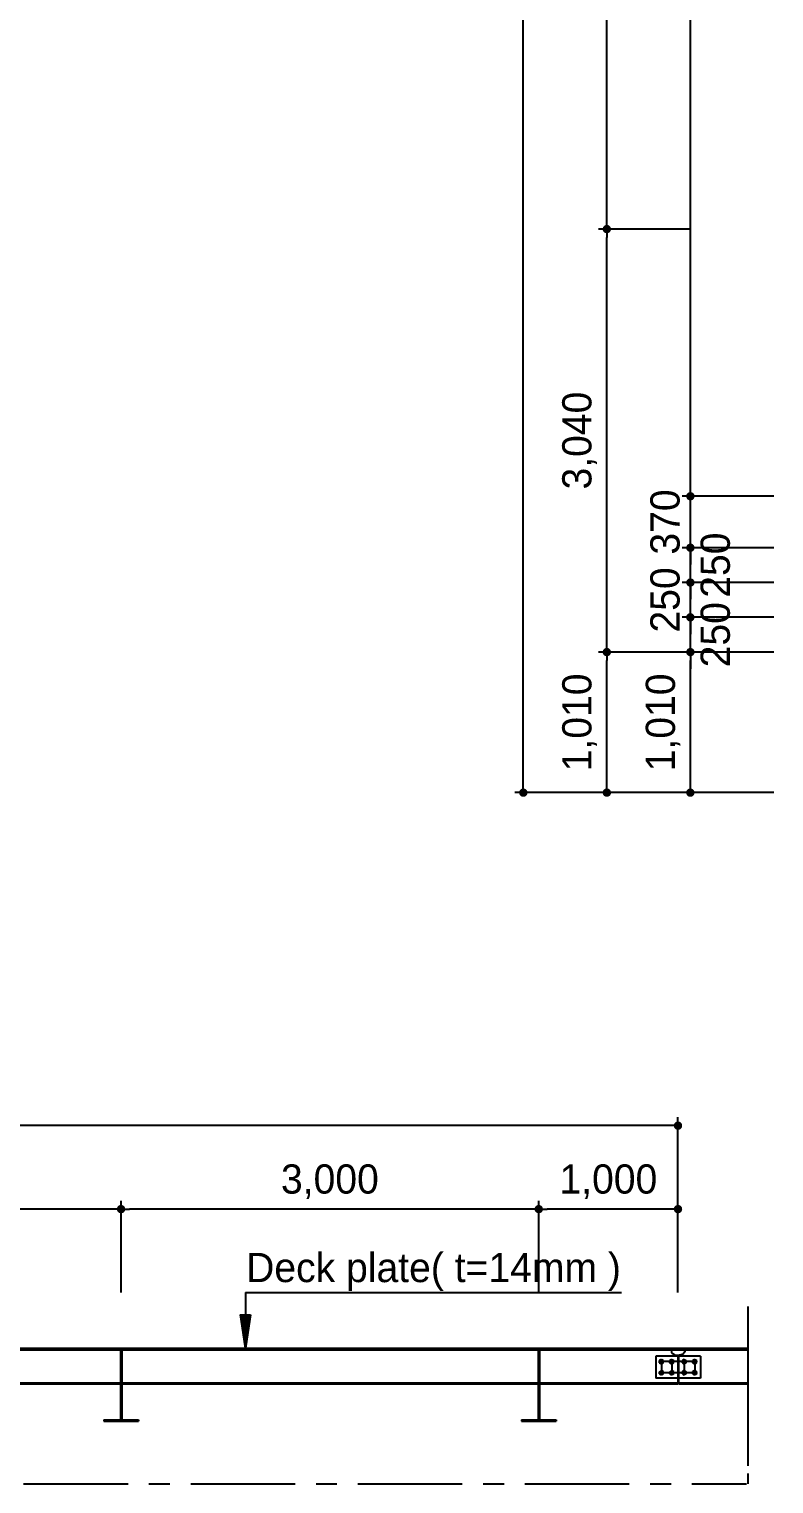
# Model space of a CAD drawing. Extents: x 2878 to 48040, y 1884 to 33858.
# Drawn here: x 32839 to 38188, y 3832 to 14287 of the extents above; entities that cross this region are included whole.
import ezdxf
from ezdxf.enums import TextEntityAlignment as Align

# ---------------------------------------------------------------- set-up
doc = ezdxf.new("R2010")
doc.units = 0
doc.header["$LTSCALE"] = 600
doc.linetypes.add('CENTER', pattern=[2, 1.25, -0.25, 0.25, -0.25])
doc.linetypes.add('CENTER2', pattern=[1.125, 0.75, -0.125, 0.125, -0.125])
for name, color, linetype in [('6', 6, 'Continuous'), ('CS-CNTL', 1, 'CENTER'), ('CS-CUTL', 1, 'CENTER'), ('CS-DIML', 1, 'Continuous'), ('CS-LEAL', 1, 'Continuous'), ('CS-PATT', 1, 'Continuous'), ('CS-STEL-MAJR', 3, 'Continuous'), ('CS-TEXT4', 7, 'Continuous'), ('DIML', 1, 'Continuous')]:
    doc.layers.add(name, color=color, linetype=linetype)
doc.styles.add('휴먼고딕', font='HMKMG.TTF')
doc.dimstyles.new('일반도면_0001', dxfattribs={"dimtxt": 3.5, "dimasz": 1, "dimexe": 1, "dimexo": 5, "dimgap": 1.25, "dimtad": 1, "dimdec": 0, "dimzin": 0, "dimdsep": 46, "dimlunit": 6, "dimtxsty": '휴먼고딕', "dimblk": 'DOT', "dimcen": 0, "dimclrd": 1, "dimclre": 1, "dimclrt": 7, "dimadec": 0, "dimazin": 0, "dimtfac": 1, "dimtdec": 0, "dimtix": 1, "dimtmove": 2, "dimatfit": 3, "dimldrblk": 'NONE', "dimfxl": 1, "dimfrac": 2, "dimtolj": 1, "dimtzin": 0, "dimarcsym": 0})

# ---------------------------------------------------------------- blocks, each defined once
blk = doc.blocks.new('U-RIB_SP')
at = {"layer": 'CS-CNTL'}
for p, q in [((120, 40), (-120, 40)), ((-120, 40), (-120, -40)), ((-45, 40), (-45, -40)), ((45, 40), (45, -40)), ((120, 40), (120, -40)), ((120, -40), (-120, -40))]:
    blk.add_line(p, q, dxfattribs=at)
at = {"layer": 'CS-PATT'}
for p, q in [((-120, 55), (-133, 47)), ((-133, 32), (-133, 47)), ((-133, 32), (-120, 25)), ((-120, 55), (-107, 48)), ((-107, 32), (-120, 25)), ((-107, 32), (-107, 48)), ((-45, 55), (-58, 47)), ((-58, 32), (-58, 47)), ((-58, 32), (-45, 25)), ((-45, 55), (-32, 48)), ((-32, 32), (-45, 25)), ((-32, 32), (-32, 48)), ((45, 55), (32, 48)), ((32, 32), (32, 48)), ((32, 32), (45, 25)), ((45, 55), (58, 47)), ((58, 32), (45, 25)), ((58, 32), (58, 47)), ((120, 55), (107, 48)), ((107, 32), (107, 48)), ((107, 32), (120, 25)), ((120, 55), (133, 47)), ((133, 32), (120, 25)), ((133, 32), (133, 47)), ((-120, -25), (-133, -33)), ((-133, -48), (-133, -33)), ((-133, -48), (-120, -55)), ((-120, -25), (-107, -32)), ((-107, -48), (-120, -55)), ((-107, -48), (-107, -32)), ((-45, -25), (-58, -33)), ((-58, -48), (-58, -33)), ((-58, -48), (-45, -55)), ((-45, -25), (-32, -32)), ((-32, -48), (-45, -55)), ((-32, -48), (-32, -32)), ((45, -25), (32, -32)), ((32, -48), (32, -32)), ((32, -48), (45, -55)), ((45, -25), (58, -33)), ((58, -48), (45, -55)), ((58, -48), (58, -33)), ((120, -25), (107, -32)), ((107, -48), (107, -32)), ((107, -48), (120, -55)), ((120, -25), (133, -33)), ((133, -48), (120, -55)), ((133, -48), (133, -33))]:
    blk.add_line(p, q, dxfattribs=at)
for centre, radius in [((-120, 40), 13), ((-120, 40), 7.93), ((-45, 40), 13), ((-45, 40), 7.93), ((45, 40), 13), ((45, 40), 7.93), ((120, 40), 13), ((120, 40), 7.93), ((-120, -40), 13), ((-120, -40), 7.93), ((-45, -40), 13), ((-45, -40), 7.93), ((45, -40), 13), ((45, -40), 7.93), ((120, -40), 13), ((120, -40), 7.93)]:
    blk.add_circle(centre, radius, dxfattribs=at)
at = {"layer": 'CS-STEL-MAJR'}
for p, q in [((160, 80), (-160, 80)), ((-160, 80), (-160, -80)), ((160, 80), (160, -80)), ((160, -80), (-160, -80))]:
    blk.add_line(p, q, dxfattribs=at)
blk = doc.blocks.new('_Dot')
at = {"layer": 'DIML'}
blk.add_line((0, 0), (-1, 0), dxfattribs=at)
at = {"layer": 'DIML', "const_width": 0.5}
blk.add_lwpolyline([(-0.25, 0, 1), (0.25, 0, 1)], format="xyb", close=True, dxfattribs=at)
blk = doc.blocks.new('*D394')
at = {"layer": 'CS-DIML', "color": 1, "lineweight": -2}
for p, q in [((30499, 5207, 0), (30499, 5867, 0)), ((33499, 5207, 0), (33499, 5867, 0)), ((33439, 5807, 0), (30559, 5807, 0))]:
    blk.add_line(p, q, dxfattribs=at)
at = {"layer": 'Defpoints', "color": 0}
for p in [(30499, 5807, 0), (30499, 5207, 0), (33499, 5207, 0)]:
    blk.add_point(p, dxfattribs=at)
at = {"layer": 'CS-DIML', "color": 1, "lineweight": -2, "xscale": 60, "yscale": 60, "zscale": 60, "rotation": 180}
blk.add_blockref('_Dot', (30499, 5807, 0), dxfattribs=at)
at = {"layer": 'CS-DIML', "color": 1, "lineweight": -2, "xscale": 60, "yscale": 60, "zscale": 60}
blk.add_blockref('_Dot', (33499, 5807, 0), dxfattribs=at)
at = {"layer": 'CS-DIML', "color": 7, "insert": (31999, 6004, 0), "char_height": 210, "attachment_point": 5, "style": '휴먼고딕'}
blk.add_mtext('\\A1;3,000', dxfattribs=at)
blk = doc.blocks.new('_None')
blk = doc.blocks.new('*D395')
at = {"layer": 'CS-DIML', "color": 1, "lineweight": -2}
for p, q in [((33499, 5207, 0), (33499, 5867, 0)), ((36499, 5207, 0), (36499, 5867, 0)), ((36439, 5807, 0), (33559, 5807, 0))]:
    blk.add_line(p, q, dxfattribs=at)
at = {"layer": 'Defpoints', "color": 0}
for p in [(33499, 5807, 0), (33499, 5207, 0), (36499, 5207, 0)]:
    blk.add_point(p, dxfattribs=at)
at = {"layer": 'CS-DIML', "color": 1, "lineweight": -2, "xscale": 60, "yscale": 60, "zscale": 60, "rotation": 180}
blk.add_blockref('_Dot', (33499, 5807, 0), dxfattribs=at)
at = {"layer": 'CS-DIML', "color": 1, "lineweight": -2, "xscale": 60, "yscale": 60, "zscale": 60}
blk.add_blockref('_Dot', (36499, 5807, 0), dxfattribs=at)
at = {"layer": 'CS-DIML', "color": 7, "insert": (34999, 6004, 0), "char_height": 210, "attachment_point": 5, "style": '휴먼고딕'}
blk.add_mtext('\\A1;3,000', dxfattribs=at)
blk = doc.blocks.new('*D396')
at = {"layer": 'CS-DIML', "color": 1, "lineweight": -2}
for p, q in [((36499, 5207, 0), (36499, 5867, 0)), ((37499, 5207, 0), (37499, 5867, 0)), ((37439, 5807, 0), (36559, 5807, 0))]:
    blk.add_line(p, q, dxfattribs=at)
at = {"layer": 'Defpoints', "color": 0}
for p in [(36499, 5807, 0), (36499, 5207, 0), (37499, 5207, 0)]:
    blk.add_point(p, dxfattribs=at)
at = {"layer": 'CS-DIML', "color": 1, "lineweight": -2, "xscale": 60, "yscale": 60, "zscale": 60, "rotation": 180}
blk.add_blockref('_Dot', (36499, 5807, 0), dxfattribs=at)
at = {"layer": 'CS-DIML', "color": 1, "lineweight": -2, "xscale": 60, "yscale": 60, "zscale": 60}
blk.add_blockref('_Dot', (37499, 5807, 0), dxfattribs=at)
at = {"layer": 'CS-DIML', "color": 7, "insert": (36999, 6004, 0), "char_height": 210, "attachment_point": 5, "style": '휴먼고딕'}
blk.add_mtext('\\A1;1,000', dxfattribs=at)
blk = doc.blocks.new('*D397')
at = {"layer": 'CS-DIML', "color": 1, "lineweight": -2}
for p, q in [((22499, 5807, 0), (22499, 6467, 0)), ((37439, 6407, 0), (22559, 6407, 0)), ((37499, 5807, 0), (37499, 6467, 0))]:
    blk.add_line(p, q, dxfattribs=at)
at = {"layer": 'Defpoints', "color": 0}
for p in [(22499, 6407, 0), (22499, 5807, 0), (37499, 5807, 0)]:
    blk.add_point(p, dxfattribs=at)
at = {"layer": 'CS-DIML', "color": 1, "lineweight": -2, "xscale": 60, "yscale": 60, "zscale": 60, "rotation": 180}
blk.add_blockref('_Dot', (22499, 6407, 0), dxfattribs=at)
at = {"layer": 'CS-DIML', "color": 1, "lineweight": -2, "xscale": 60, "yscale": 60, "zscale": 60}
blk.add_blockref('_Dot', (37499, 6407, 0), dxfattribs=at)
at = {"layer": 'CS-DIML', "color": 7, "insert": (29999, 6604, 0), "char_height": 210, "attachment_point": 5, "style": '휴먼고딕'}
blk.add_mtext('\\A1;15,000', dxfattribs=at)
blk = doc.blocks.new('*D510')
at = {"layer": 'CS-DIML', "color": 1, "lineweight": -2}
for p, q in [((38188, 26170), (37528, 26170)), ((37588, 10990), (37588, 26110)), ((38188, 10930), (37528, 10930))]:
    blk.add_line(p, q, dxfattribs=at)
at = {"layer": 'Defpoints', "color": 0}
for p in [(37588, 26170), (38188, 26170), (38188, 10930)]:
    blk.add_point(p, dxfattribs=at)
at = {"layer": 'CS-DIML', "color": 1, "lineweight": -2, "xscale": 60, "yscale": 60, "zscale": 60}
for p, rotation in [((37588, 26170), 90), ((37588, 10930), 270)]:
    blk.add_blockref('_Dot', p, dxfattribs=dict(at, rotation=rotation))
at = {"layer": 'CS-DIML', "color": 7, "insert": (37392, 18550), "char_height": 210, "attachment_point": 5, "rotation": 90, "style": '휴먼고딕'}
blk.add_mtext('\\A1;24@635=15,240', dxfattribs=at)
blk = doc.blocks.new('*D511')
at = {"layer": 'CS-DIML', "color": 1, "lineweight": -2}
for p, q in [((37588, 10990), (37588, 11050)), ((38188, 10930), (37528, 10930)), ((37588, 10560), (37588, 10930)), ((38188, 10560), (37528, 10560)), ((37588, 10500), (37588, 10440))]:
    blk.add_line(p, q, dxfattribs=at)
at = {"layer": 'Defpoints', "color": 0}
for p in [(37588, 10930), (38188, 10930), (38188, 10560)]:
    blk.add_point(p, dxfattribs=at)
at = {"layer": 'CS-DIML', "color": 1, "lineweight": -2, "xscale": 60, "yscale": 60, "zscale": 60}
for p, rotation in [((37588, 10930), 270), ((37588, 10560), 90)]:
    blk.add_blockref('_Dot', p, dxfattribs=dict(at, rotation=rotation))
at = {"layer": 'CS-DIML', "color": 7, "insert": (37407, 10745), "char_height": 210, "attachment_point": 5, "rotation": 90, "style": '휴먼고딕'}
blk.add_mtext('\\A1;370', dxfattribs=at)
blk = doc.blocks.new('*D512')
at = {"layer": 'CS-DIML', "color": 1, "lineweight": -2}
for p, q in [((37588, 10370), (37588, 10430)), ((38188, 10310), (37528, 10310)), ((37588, 10060), (37588, 10310)), ((38188, 10060), (37528, 10060)), ((37588, 10000), (37588, 9940))]:
    blk.add_line(p, q, dxfattribs=at)
at = {"layer": 'Defpoints', "color": 0}
for p in [(37588, 10310), (38188, 10310), (38188, 10060)]:
    blk.add_point(p, dxfattribs=at)
at = {"layer": 'CS-DIML', "color": 1, "lineweight": -2, "xscale": 60, "yscale": 60, "zscale": 60}
for p, rotation in [((37588, 10310), 270), ((37588, 10060), 90)]:
    blk.add_blockref('_Dot', p, dxfattribs=dict(at, rotation=rotation))
at = {"layer": 'CS-DIML', "color": 7, "insert": (37407, 10185), "char_height": 210, "attachment_point": 5, "rotation": 90, "style": '휴먼고딕'}
blk.add_mtext('\\A1;250', dxfattribs=at)
blk = doc.blocks.new('*D513')
at = {"layer": 'CS-DIML', "color": 1, "lineweight": -2}
for p, q in [((37588, 10120), (37588, 10180)), ((38188, 10060), (37528, 10060)), ((37588, 9810), (37588, 10060)), ((38188, 9810), (37528, 9810)), ((37588, 9750), (37588, 9690))]:
    blk.add_line(p, q, dxfattribs=at)
at = {"layer": 'Defpoints', "color": 0}
for p in [(37588, 10060), (38188, 10060), (38188, 9810)]:
    blk.add_point(p, dxfattribs=at)
at = {"layer": 'CS-DIML', "color": 1, "lineweight": -2, "xscale": 60, "yscale": 60, "zscale": 60}
for p, rotation in [((37588, 10060), 270), ((37588, 9810), 90)]:
    blk.add_blockref('_Dot', p, dxfattribs=dict(at, rotation=rotation))
at = {"layer": 'CS-DIML', "color": 7, "char_height": 210, "attachment_point": 5, "rotation": 90, "style": '휴먼고딕'}
for s, insert in [('\\A1;250', (37768, 9935)), ('\\A1;', (37408, 9935))]:
    blk.add_mtext(s, dxfattribs=dict(at, insert=insert))
blk = doc.blocks.new('*D517')
at = {"layer": 'CS-DIML', "color": 1, "lineweight": -2}
for p, q in [((37588, 16550), (36928, 16550)), ((36988, 12910), (36988, 16490)), ((37588, 12850), (36928, 12850))]:
    blk.add_line(p, q, dxfattribs=at)
at = {"layer": 'Defpoints', "color": 0}
for p in [(36988, 16550), (37588, 16550), (37588, 12850)]:
    blk.add_point(p, dxfattribs=at)
at = {"layer": 'CS-DIML', "color": 1, "lineweight": -2, "xscale": 60, "yscale": 60, "zscale": 60}
for p, rotation in [((36988, 16550), 90), ((36988, 12850), 270)]:
    blk.add_blockref('_Dot', p, dxfattribs=dict(at, rotation=rotation))
at = {"layer": 'CS-DIML', "color": 7, "insert": (36792, 14700), "char_height": 210, "attachment_point": 5, "rotation": 90, "style": '휴먼고딕'}
blk.add_mtext('\\A1;3,700', dxfattribs=at)
blk = doc.blocks.new('*D518')
at = {"layer": 'CS-DIML', "color": 1, "lineweight": -2}
for p, q in [((37588, 12850), (36928, 12850)), ((36988, 9870), (36988, 12790)), ((37588, 9810), (36928, 9810))]:
    blk.add_line(p, q, dxfattribs=at)
at = {"layer": 'Defpoints', "color": 0}
for p in [(36988, 12850), (37588, 12850), (37588, 9810)]:
    blk.add_point(p, dxfattribs=at)
at = {"layer": 'CS-DIML', "color": 1, "lineweight": -2, "xscale": 60, "yscale": 60, "zscale": 60}
for p, rotation in [((36988, 12850), 90), ((36988, 9810), 270)]:
    blk.add_blockref('_Dot', p, dxfattribs=dict(at, rotation=rotation))
at = {"layer": 'CS-DIML', "color": 7, "insert": (36792, 11330), "char_height": 210, "attachment_point": 5, "rotation": 90, "style": '휴먼고딕'}
blk.add_mtext('\\A1;3,040', dxfattribs=at)
blk = doc.blocks.new('*D519')
at = {"layer": 'CS-DIML', "color": 1, "lineweight": -2}
for p, q in [((36988, 28300), (36328, 28300)), ((36388, 8860), (36388, 28240)), ((36988, 8800), (36328, 8800))]:
    blk.add_line(p, q, dxfattribs=at)
at = {"layer": 'Defpoints', "color": 0}
for p in [(36388, 28300), (36988, 28300), (36988, 8800)]:
    blk.add_point(p, dxfattribs=at)
at = {"layer": 'CS-DIML', "color": 1, "lineweight": -2, "xscale": 60, "yscale": 60, "zscale": 60}
for p, rotation in [((36388, 28300), 90), ((36388, 8800), 270)]:
    blk.add_blockref('_Dot', p, dxfattribs=dict(at, rotation=rotation))
at = {"layer": 'CS-DIML', "color": 7, "insert": (36192, 18550), "char_height": 210, "attachment_point": 5, "rotation": 90, "style": '휴먼고딕'}
blk.add_mtext('\\A1;19,500', dxfattribs=at)
blk = doc.blocks.new('*D523')
at = {"layer": 'CS-DIML', "color": 1, "lineweight": -2}
for p, q in [((37588, 10620), (37588, 10680)), ((38188, 10560), (37528, 10560)), ((37588, 10310), (37588, 10560)), ((38188, 10310), (37528, 10310)), ((37588, 10250), (37588, 10190))]:
    blk.add_line(p, q, dxfattribs=at)
at = {"layer": 'Defpoints', "color": 0}
for p in [(37588, 10560), (38188, 10560), (38188, 10310)]:
    blk.add_point(p, dxfattribs=at)
at = {"layer": 'CS-DIML', "color": 1, "lineweight": -2, "xscale": 60, "yscale": 60, "zscale": 60}
for p, rotation in [((37588, 10560), 270), ((37588, 10310), 90)]:
    blk.add_blockref('_Dot', p, dxfattribs=dict(at, rotation=rotation))
at = {"layer": 'CS-DIML', "color": 7, "char_height": 210, "attachment_point": 5, "rotation": 90, "style": '휴먼고딕'}
for s, insert in [('\\A1;250', (37768, 10435)), ('\\A1;', (37408, 10435))]:
    blk.add_mtext(s, dxfattribs=dict(at, insert=insert))
blk = doc.blocks.new('*D524')
at = {"layer": 'CS-DIML', "color": 1, "lineweight": -2}
for p, q in [((38188, 9810), (37528, 9810)), ((37588, 8860), (37588, 9750)), ((38188, 8800), (37528, 8800))]:
    blk.add_line(p, q, dxfattribs=at)
at = {"layer": 'Defpoints', "color": 0}
for p in [(37588, 9810), (38188, 9810), (38188, 8800)]:
    blk.add_point(p, dxfattribs=at)
at = {"layer": 'CS-DIML', "color": 1, "lineweight": -2, "xscale": 60, "yscale": 60, "zscale": 60}
for p, rotation in [((37588, 9810), 90), ((37588, 8800), 270)]:
    blk.add_blockref('_Dot', p, dxfattribs=dict(at, rotation=rotation))
at = {"layer": 'CS-DIML', "color": 7, "insert": (37392, 9305), "char_height": 210, "attachment_point": 5, "rotation": 90, "style": '휴먼고딕'}
blk.add_mtext('\\A1;1,010', dxfattribs=at)
blk = doc.blocks.new('*D525')
at = {"layer": 'CS-DIML', "color": 1, "lineweight": -2}
for p, q in [((37588, 9810), (36928, 9810)), ((36988, 8860), (36988, 9750)), ((37588, 8800), (36928, 8800))]:
    blk.add_line(p, q, dxfattribs=at)
at = {"layer": 'Defpoints', "color": 0}
for p in [(36988, 9810), (37588, 9810), (37588, 8800)]:
    blk.add_point(p, dxfattribs=at)
at = {"layer": 'CS-DIML', "color": 1, "lineweight": -2, "xscale": 60, "yscale": 60, "zscale": 60}
for p, rotation in [((36988, 9810), 90), ((36988, 8800), 270)]:
    blk.add_blockref('_Dot', p, dxfattribs=dict(at, rotation=rotation))
at = {"layer": 'CS-DIML', "color": 7, "insert": (36792, 9305), "char_height": 210, "attachment_point": 5, "rotation": 90, "style": '휴먼고딕'}
blk.add_mtext('\\A1;1,010', dxfattribs=at)

msp = doc.modelspace()

# ---------------------------------------------------------------- linework, layer by layer
at = {"layer": '6', "color": 1, "linetype": 'CENTER2'}
msp.add_line((37999.5, 4412.1, 0), (37999.5, 3832.4, 0), dxfattribs=at)
at = {"layer": 'CS-CUTL'}
for p, q in [((37999.5, 5107.4, 0), (37999.5, 3832.4, 0)), ((21999.5, 3832.4), (37992, 3832.4))]:
    msp.add_line(p, q, dxfattribs=at)
at = {"layer": 'CS-LEAL'}
for q in [(37093.2, 5207.4), (34393.2, 4807.4)]:
    msp.add_line((34393.2, 5207.4), q, dxfattribs=at)
at = {"layer": 'CS-LEAL', "elevation": 0}
msp.add_lwpolyline([(34393.2, 4807.4, 0, 72, 0), (34393.2, 5047.4, 0, 0, 0)], format="xyseb", dxfattribs=at)
msp.add_lwpolyline([(34429.2, 5047.4), (34393.2, 4807.4), (34357.2, 5047.4)], close=True, dxfattribs=at)
at = {"layer": 'CS-STEL-MAJR'}
for p, q in [((33494.5, 4793.4, 0), (33494.5, 4293.4, 0)), ((33504.5, 4793.4, 0), (33504.5, 4293.4, 0)), ((36494.5, 4793.4, 0), (36494.5, 4293.4, 0)), ((36504.5, 4793.4, 0), (36504.5, 4293.4, 0)), ((37497, 4758.4), (37497, 4551.4)), ((37499.5, 4793.4), (37499.5, 4807.4)), ((37502, 4758.4), (37502, 4551.4)), ((22502, 4559.4, 0), (37497, 4559.4)), ((22502, 4551.4, 0), (37497, 4551.4)), ((37502, 4559.4), (37999.5, 4559.4)), ((37502, 4551.4), (37999.5, 4551.4)), ((33374.5, 4293.4, 0), (33624.5, 4293.4, 0)), ((33374.5, 4293.4, 0), (33374.5, 4283.4, 0)), ((33624.5, 4293.4, 0), (33624.5, 4283.4, 0)), ((36374.5, 4293.4, 0), (36624.5, 4293.4, 0)), ((36374.5, 4293.4, 0), (36374.5, 4283.4, 0)), ((36624.5, 4293.4, 0), (36624.5, 4283.4, 0)), ((33374.5, 4283.4, 0), (33624.5, 4283.4, 0)), ((36374.5, 4283.4, 0), (36624.5, 4283.4, 0))]:
    msp.add_line(p, q, dxfattribs=at)
at = {"layer": 'CS-STEL-MAJR', "elevation": 0}
msp.add_lwpolyline([(21999.5, 4807.4), (37999.5, 4807.4), (37999.5, 4793.4), (21999.5, 4793.4)], close=True, dxfattribs=at)
for points in [[(37449.5, 4793.4, 0.4142114), (37484.5, 4758.4), (37497, 4758.4)], [(37549.5, 4793.4, -0.4142114), (37514.5, 4758.4), (37502, 4758.4)]]:
    msp.add_lwpolyline(points, format="xyb", dxfattribs=at)

# ---------------------------------------------------------------- block references
msp.add_blockref('U-RIB_SP', (37499.5, 4671.4))

# ---------------------------------------------------------------- texts
at = {"layer": 'CS-TEXT4', "style": '휴먼고딕'}
msp.add_text('Deck plate( t=14mm )', height=210, dxfattribs=at).set_placement((35743.2, 5387.4), align=Align.MIDDLE_CENTER)

# ---------------------------------------------------------------- dimensions: what is measured, and where the dimension line sits
at = {"layer": 'CS-DIML'}
for base, p1, p2, angle, picture, middle in [((36387.7, 28300.4), (36987.7, 8800.4), (36987.7, 28300.4), 90, '*D519', (36191.5, 18550.4)), ((36987.7, 16550.4), (37587.7, 12850.4), (37587.7, 16550.4), 90, '*D517', (36791.5, 14700.4)), ((36987.7, 12850.4), (37587.7, 9810.4), (37587.7, 12850.4), 90, '*D518', (36791.5, 11330.4)), ((37587.7, 10930.4), (38187.7, 10560.4), (38187.7, 10930.4), 90, '*D511', (37407.2, 10745.4)), ((37587.7, 10310.4), (38187.7, 10060.4), (38187.7, 10310.4), 90, '*D512', (37407.2, 10185.4)), ((36987.7, 9810.4), (37587.7, 8800.4), (37587.7, 9810.4), 90, '*D525', (36791.5, 9305.4)), ((37587.7, 9810.4), (38187.7, 8800.4), (38187.7, 9810.4), 90, '*D524', (37391.5, 9305.4)), ((22499.5, 6407.4, 0), (37499.5, 5807.4, 0), (22499.5, 5807.4, 0), 180, '*D397', (29999.5, 6603.5, 0)), ((30499.5, 5807.4, 0), (33499.5, 5207.4, 0), (30499.5, 5207.4, 0), 180, '*D394', (31999.5, 6003.5, 0)), ((33499.5, 5807.4, 0), (36499.5, 5207.4, 0), (33499.5, 5207.4, 0), 180, '*D395', (34999.5, 6003.5, 0)), ((36499.5, 5807.4, 0), (37499.5, 5207.4, 0), (36499.5, 5207.4, 0), 180, '*D396', (36999.5, 6003.5, 0))]:
    dim = msp.add_linear_dim(base=base, p1=p1, p2=p2, angle=angle, dimstyle='일반도면_0001', override={"dimscale": 60, "dimexo": 0}, dxfattribs=at)
    dim.commit()
    dim.dimension.update_dxf_attribs({"geometry": picture, "text_midpoint": middle})
for base, p1, p2, text, picture, middle in [((37587.7, 26170.4), (38187.7, 10930.4), (38187.7, 26170.4), '24@635=<>', '*D510', (37391.5, 18550.4)), ((37587.7, 10560.4), (38187.7, 10310.4), (38187.7, 10560.4), '\\X<>', '*D523', (37587.7, 10435.4)), ((37587.7, 10060.4), (38187.7, 9810.4), (38187.7, 10060.4), '\\X<>', '*D513', (37587.7, 9935.4))]:
    dim = msp.add_linear_dim(base=base, p1=p1, p2=p2, angle=90, text=text, dimstyle='일반도면_0001', override={"dimscale": 60, "dimexo": 0}, dxfattribs=at)
    dim.commit()
    dim.dimension.update_dxf_attribs({"geometry": picture, "text_midpoint": middle})

doc.saveas('drawing.dxf')
